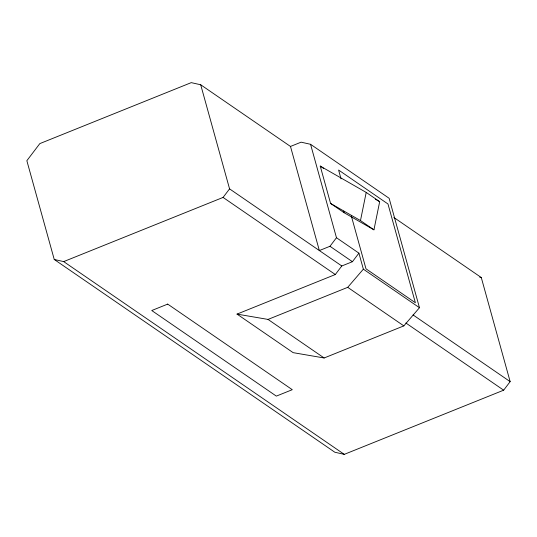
<?xml version="1.0" encoding="UTF-8"?>
<svg xmlns="http://www.w3.org/2000/svg" width="537" height="537" viewBox="0 0 537 537"><rect width="100%" height="100%" fill="white"/><g stroke="black" fill="none" stroke-linecap="round" stroke-linejoin="round"><path stroke-width="0.81" d="M373.947 229.823L360.481 220.566L366.207 192.421L320.227 166.074L330.591 203.442L344.063 212.692L373.947 229.823L379.672 201.67L366.207 192.421M54.244 259.472L63.688 261.6L223.077 197.421L229.567 188.87L200.697 84.765L191.246 82.638L39.825 143.607L26.85 160.704L54.244 259.472L334.826 452.235L344.271 454.362L503.659 390.184L510.15 381.639L481.28 277.528L393.836 217.451M290.483 146.447L319.354 250.557L329.98 246.275L336.471 237.73L310.561 144.299L301.109 142.171L290.483 146.447L200.697 84.765M310.561 144.299L389.124 198.274L419.471 307.721L403.837 325.885L324.147 357.978L293.142 352.655L237.025 314.105L335.31 274.528L341.8 265.976L352.426 261.7L358.917 253.149L336.471 237.73M237.025 314.105L268.03 319.421L347.721 287.335L363.354 269.165L358.917 253.149M479.702 277.179L481.28 277.528M375.329 199.18L379.672 201.67M330.591 203.442L360.481 220.566M320.227 166.074L323.596 168.383M329.98 246.275L352.426 261.7M363.354 269.165L419.471 307.721M229.567 188.87L341.8 265.976M413.067 314.937L510.15 381.639M223.077 197.421L335.31 274.528M405.885 323.012L503.659 390.184M347.721 287.335L403.837 325.885M268.03 319.421L324.147 357.978M63.688 261.6L344.271 454.362M341.042 178.875L338.592 170.041L387.976 203.973L415.363 302.74L365.986 268.809L351.285 215.814M343.62 211.108L344.063 212.692M167.698 304.103L151.756 310.527L276.333 396.111L292.276 389.694L167.698 304.103"/></g></svg>
